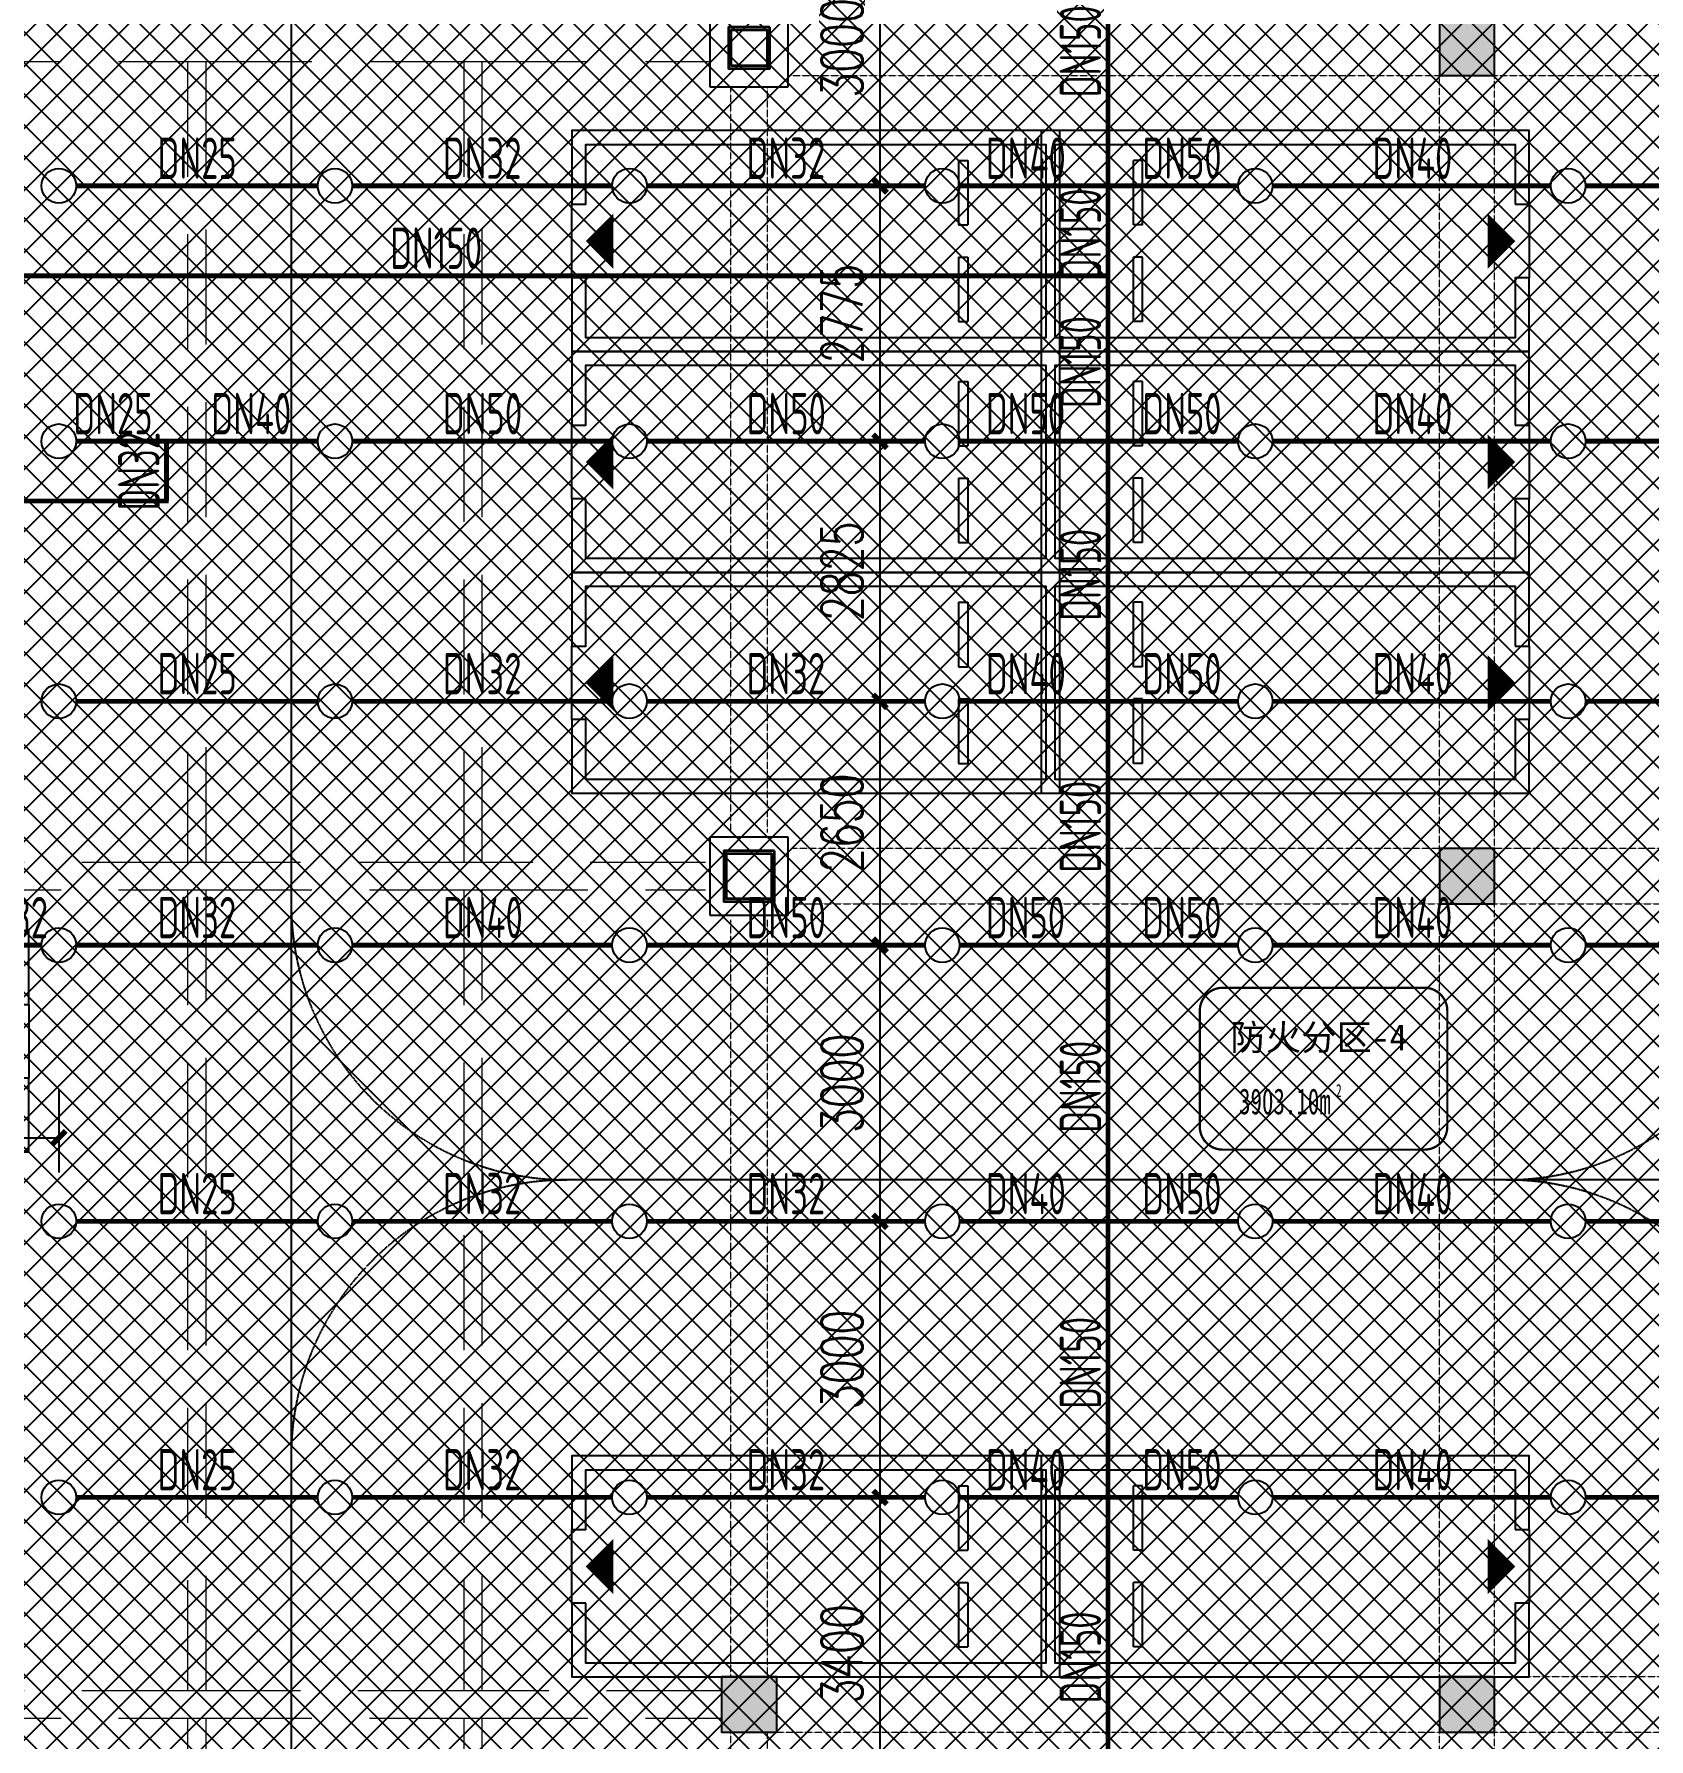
# Model space of a CAD drawing. Extents: x 6824721 to 16538177, y 2478193 to 6665639.
# Drawn here: x 8777095 to 8794641, y 2864327 to 2882850 of the extents above; entities that cross this region are included whole.
import ezdxf

# ---------------------------------------------------------------- set-up
doc = ezdxf.new("R2010")
doc.units = 0
doc.header["$LTSCALE"] = 10
for name, pattern in [('__DASH', [0.35, 0.25, -0.1]), ('DASH', [0.35, 0.25, -0.1]), ('短虚线', [187.5, 125, -62.5])]:
    doc.linetypes.add(name, pattern=pattern)
for name, color, linetype in [('0-wo', 8, 'Continuous'), ('0-绿', 3, 'Continuous'), ('0-蓝', 5, 'Continuous'), ('00-停车位', 67, 'Continuous'), ('PUB_HATCH', 8, 'Continuous'), ('S-梁-虚线', 4, 'DASH'), ('W-EQUIP_喷头', 7, 'Continuous'), ('W-PIPE-喷淋中', 6, 'Continuous'), ('W-TEXT_喷淋', 7, 'Continuous'), ('W-TWT_DIM', 3, 'Continuous')]:
    doc.layers.add(name, color=color, linetype=linetype)
doc.layers.add('钢梁', color=141, linetype='Continuous', lineweight=18)
doc.styles.add('_TCH_DIM_T3', font='SIMPLEX', dxfattribs={"width": 0.705882, "bigfont": 'GBCBIG'})
doc.styles.add('_TWT_PIPEDN', font='TSSDENG', dxfattribs={"width": 0.8, "height": 3.5, "bigfont": 'TSSDCHN'})
doc.styles.add('黑体', font='simhei.ttf', dxfattribs={"width": 0.65})
doc.dimstyles.new('_TWT_ARCH&&150', dxfattribs={"dimtxt": 446.25, "dimasz": 150, "dimexe": 375, "dimexo": 450, "dimgap": 189.375, "dimtad": 1, "dimdec": 0, "dimzin": 0, "dimdsep": 46, "dimtxsty": '_TCH_DIM_T3', "dimblk": 'ARCHTICK', "dimcen": 0.09, "dimclrt": 7, "dimazin": 2, "dimtfac": 1, "dimtdec": 0, "dimtix": 1, "dimtmove": 2, "dimatfit": 3, "dimfxl": 0, "dimtolj": 1, "dimtzin": 0, "dimarcsym": 0})

# ---------------------------------------------------------------- blocks, each defined once
blk = doc.blocks.new('车位2400x5300')
at = {"layer": '00-停车位', "color": 251}
for p, q in [((-875, -1000), (-175, -1000)), ((-875, -1100), (-875, -1000)), ((-875, -1100), (-175, -1100)), ((-175, -1100), (-175, -1000)), ((175, -1000), (875, -1000)), ((175, -1100), (175, -1000)), ((175, -1100), (875, -1100)), ((875, -1100), (875, -1000)), ((400, -5300), (-400, -5300))]:
    blk.add_line(p, q, dxfattribs=at)
blk.add_lwpolyline([(400, -5150), (400, -5300), (1200, -5300), (1200, 0), (-1200, 0), (-1200, -5300), (-400, -5300), (-400, -5150), (-1050, -5150), (-1050, -150), (1050, -150), (1050, -5150), (400, -5150)], dxfattribs=at)
blk.add_lwpolyline([(0, -5150, 0, 600, 0), (0, -4850, 600, 600, 0)], format="xyseb", dxfattribs=at)
blk = doc.blocks.new('_FZH')
blk.add_lwpolyline([(-0.5, -0.5), (0.5, -0.5), (0.5, 0.5), (-0.5, 0.5)], close=True)
at = {"layer": 'PUB_HATCH'}
blk.add_solid([(-0.5, -0.5), (0.5, -0.5), (-0.5, 0.5), (0.5, 0.5)], dxfattribs=at)
blk = doc.blocks.new('3  tetyrt')
at = {"layer": '0-蓝', "color": 6, "linetype": 'DASH', "ltscale": 3, "const_width": 50}
blk.add_lwpolyline([(-11904, 768415), (-7525, 768415, 0.414214), (-7025, 768915), (-7025, 771434, 0.414214), (-7525, 771934), (-11904, 771934, 0.414214), (-12404, 771434), (-12404, 768915, 0.414214)], format="xyb", close=True, dxfattribs=at)
at = {"layer": '0-绿', "color": 6, "linetype": 'DASH', "style": '黑体'}
blk.add_text('防火分区-4', height=563.3, dxfattribs=at).set_placement((-11739, 770575))
at = {"layer": '0-绿', "color": 6, "linetype": 'DASH', "style": '黑体', "width": 0.65}
for s, height, p in [('2', 282, (-9445, 769558)), ('3903.10m', 563.3, (-11551, 769183))]:
    blk.add_text(s, height=height, dxfattribs=at).set_placement(p)
blk = doc.blocks.new('LIANGMOBAN')
at = {"layer": 'S-梁-虚线', "color": 8, "lineweight": 18}
for p, q in [((1915816, 168428), (1922891, 168428)), ((1922891, 168428), (1922891, 160028)), ((1923491, 160028), (1923491, 168428)), ((1923491, 168428), (1930691, 168428)), ((1915191, 168303), (1915191, 160203)), ((1915591, 160203), (1915591, 168303)), ((1922891, 160028), (1915866, 160028)), ((1930691, 160028), (1923491, 160028)), ((1915866, 159428), (1922891, 159428)), ((1922891, 159428), (1922891, 151028)), ((1923491, 151028), (1923491, 159428)), ((1923491, 159428), (1930691, 159428)), ((1915191, 159253), (1915191, 151028)), ((1915591, 151028), (1915591, 159253)), ((1915691, 151028), (1922891, 151028)), ((1930691, 151028), (1923491, 151028)), ((1915191, 150428), (1915191, 142153)), ((1915591, 142153), (1915591, 150428)), ((1915691, 150428), (1922891, 150428)), ((1922891, 150428), (1922891, 142028)), ((1923491, 142028), (1923491, 150428)), ((1923491, 150428), (1930691, 150428))]:
    blk.add_line(p, q, dxfattribs=at)
at = {"layer": '钢梁', "color": 8, "linetype": '短虚线', "lineweight": 18}
for p, q in [((1906666, 168578), (1909391, 168578)), ((1909291, 168578), (1909291, 159878)), ((1909391, 168578), (1912391, 168578)), ((1909491, 159878), (1909491, 168578)), ((1912291, 168578), (1912291, 159878)), ((1912391, 168578), (1914966, 168578)), ((1912491, 159878), (1912491, 168578)), ((1909391, 159878), (1906666, 159878)), ((1912391, 159878), (1909391, 159878)), ((1914916, 159878), (1912391, 159878)), ((1906666, 159578), (1909391, 159578)), ((1909291, 159578), (1909291, 150878)), ((1909391, 159578), (1912391, 159578)), ((1909491, 150878), (1909491, 159578)), ((1912291, 159578), (1912291, 150878)), ((1912391, 159578), (1914916, 159578)), ((1912491, 150878), (1912491, 159578)), ((1909391, 150878), (1906666, 150878)), ((1912391, 150878), (1909391, 150878)), ((1915091, 150878), (1912391, 150878)), ((1906666, 150578), (1909391, 150578)), ((1909291, 150578), (1909291, 141928)), ((1909391, 150578), (1912391, 150578)), ((1909491, 141928), (1909491, 150578)), ((1912291, 150578), (1912291, 141928)), ((1912391, 150578), (1915091, 150578)), ((1912491, 141928), (1912491, 150578))]:
    blk.add_line(p, q, dxfattribs=at)
blk = doc.blocks.new('_ArchTick')
at = {"color": 0, "linetype": 'ByBlock', "const_width": 0.4}
blk.add_lwpolyline([(-0.5, -0.5), (0.5, 0.5)], dxfattribs=at)
blk = doc.blocks.new('*D742')
at = {"layer": 'Defpoints', "color": 0, "transparency": 16777216}
for p in [(8774914, 2871826), (8777364, 2871826), (8777364, 2870857)]:
    blk.add_point(p, dxfattribs=at)
at = {"layer": 'W-TWT_DIM', "color": 0, "lineweight": -2, "transparency": 16777216}
for p, q in [((8774914, 2871376), (8774914, 2870482)), ((8777364, 2871376), (8777364, 2870482)), ((8774914, 2870857), (8777364, 2870857))]:
    blk.add_line(p, q, dxfattribs=at)
at = {"layer": 'W-TWT_DIM', "color": 0, "lineweight": -2, "transparency": 16777216, "xscale": 150, "yscale": 150, "zscale": 150, "rotation": 180}
blk.add_blockref('_ArchTick', (8774914, 2870857), dxfattribs=at)
at = {"layer": 'W-TWT_DIM', "color": 0, "lineweight": -2, "transparency": 16777216, "xscale": 150, "yscale": 150, "zscale": 150}
blk.add_blockref('_ArchTick', (8777364, 2870857), dxfattribs=at)
at = {"layer": 'W-TWT_DIM', "color": 7, "transparency": 16777216, "insert": (8776139, 2871269), "char_height": 446.2, "attachment_point": 5, "style": '_TCH_DIM_T3'}
blk.add_mtext('\\A1;2450', dxfattribs=at)
blk = doc.blocks.new('*D1097')
at = {"layer": 'Defpoints', "color": 0, "transparency": 16777216}
for p in [(8786046, 2866951), (8786287, 2866951), (8786046, 2863551)]:
    blk.add_point(p, dxfattribs=at)
at = {"layer": 'W-TWT_DIM', "color": 0, "lineweight": -2, "transparency": 16777216}
for p, q in [((8786287, 2863551), (8786287, 2866951)), ((8786496, 2866951), (8786662, 2866951)), ((8786496, 2863551), (8786662, 2863551))]:
    blk.add_line(p, q, dxfattribs=at)
at = {"layer": 'W-TWT_DIM', "color": 0, "lineweight": -2, "transparency": 16777216, "xscale": 150, "yscale": 150, "zscale": 150}
for p, rotation in [((8786287, 2866951), 90), ((8786287, 2863551), 270)]:
    blk.add_blockref('_ArchTick', p, dxfattribs=dict(at, rotation=rotation))
at = {"layer": 'W-TWT_DIM', "color": 7, "transparency": 16777216, "insert": (8785875, 2865251), "char_height": 446.2, "attachment_point": 5, "rotation": 90, "style": '_TCH_DIM_T3'}
blk.add_mtext('\\A1;3400', dxfattribs=at)
blk = doc.blocks.new('*D1098')
at = {"layer": 'Defpoints', "color": 0, "transparency": 16777216}
for p in [(8786046, 2869951), (8786287, 2869951), (8786046, 2866951)]:
    blk.add_point(p, dxfattribs=at)
at = {"layer": 'W-TWT_DIM', "color": 0, "lineweight": -2, "transparency": 16777216}
for p, q in [((8786287, 2866951), (8786287, 2869951)), ((8786496, 2869951), (8786662, 2869951)), ((8786496, 2866951), (8786662, 2866951))]:
    blk.add_line(p, q, dxfattribs=at)
at = {"layer": 'W-TWT_DIM', "color": 0, "lineweight": -2, "transparency": 16777216, "xscale": 150, "yscale": 150, "zscale": 150}
for p, rotation in [((8786287, 2869951), 90), ((8786287, 2866951), 270)]:
    blk.add_blockref('_ArchTick', p, dxfattribs=dict(at, rotation=rotation))
at = {"layer": 'W-TWT_DIM', "color": 7, "transparency": 16777216, "insert": (8785875, 2868451), "char_height": 446.2, "attachment_point": 5, "rotation": 90, "style": '_TCH_DIM_T3'}
blk.add_mtext('\\A1;3000', dxfattribs=at)
blk = doc.blocks.new('*D1099')
at = {"layer": 'Defpoints', "color": 0, "transparency": 16777216}
for p in [(8786046, 2872951), (8786287, 2872951), (8786046, 2869951)]:
    blk.add_point(p, dxfattribs=at)
at = {"layer": 'W-TWT_DIM', "color": 0, "lineweight": -2, "transparency": 16777216}
for p, q in [((8786287, 2869951), (8786287, 2872951)), ((8786496, 2872951), (8786662, 2872951)), ((8786496, 2869951), (8786662, 2869951))]:
    blk.add_line(p, q, dxfattribs=at)
at = {"layer": 'W-TWT_DIM', "color": 0, "lineweight": -2, "transparency": 16777216, "xscale": 150, "yscale": 150, "zscale": 150}
for p, rotation in [((8786287, 2872951), 90), ((8786287, 2869951), 270)]:
    blk.add_blockref('_ArchTick', p, dxfattribs=dict(at, rotation=rotation))
at = {"layer": 'W-TWT_DIM', "color": 7, "transparency": 16777216, "insert": (8785875, 2871451), "char_height": 446.2, "attachment_point": 5, "rotation": 90, "style": '_TCH_DIM_T3'}
blk.add_mtext('\\A1;3000', dxfattribs=at)
blk = doc.blocks.new('*D1100')
at = {"layer": 'Defpoints', "color": 0, "transparency": 16777216}
for p in [(8786046, 2875601), (8786287, 2875601), (8786046, 2872951)]:
    blk.add_point(p, dxfattribs=at)
at = {"layer": 'W-TWT_DIM', "color": 0, "lineweight": -2, "transparency": 16777216}
for p, q in [((8786287, 2872951), (8786287, 2875601)), ((8786496, 2875601), (8786662, 2875601)), ((8786496, 2872951), (8786662, 2872951))]:
    blk.add_line(p, q, dxfattribs=at)
at = {"layer": 'W-TWT_DIM', "color": 0, "lineweight": -2, "transparency": 16777216, "xscale": 150, "yscale": 150, "zscale": 150}
for p, rotation in [((8786287, 2875601), 90), ((8786287, 2872951), 270)]:
    blk.add_blockref('_ArchTick', p, dxfattribs=dict(at, rotation=rotation))
at = {"layer": 'W-TWT_DIM', "color": 7, "transparency": 16777216, "insert": (8785875, 2874276), "char_height": 446.2, "attachment_point": 5, "rotation": 90, "style": '_TCH_DIM_T3'}
blk.add_mtext('\\A1;2650', dxfattribs=at)
blk = doc.blocks.new('*D1101')
at = {"layer": 'Defpoints', "color": 0, "transparency": 16777216}
for p in [(8786046, 2878426), (8786287, 2878426), (8786046, 2875601)]:
    blk.add_point(p, dxfattribs=at)
at = {"layer": 'W-TWT_DIM', "color": 0, "lineweight": -2, "transparency": 16777216}
for p, q in [((8786287, 2875601), (8786287, 2878426)), ((8786496, 2878426), (8786662, 2878426)), ((8786496, 2875601), (8786662, 2875601))]:
    blk.add_line(p, q, dxfattribs=at)
at = {"layer": 'W-TWT_DIM', "color": 0, "lineweight": -2, "transparency": 16777216, "xscale": 150, "yscale": 150, "zscale": 150}
for p, rotation in [((8786287, 2878426), 90), ((8786287, 2875601), 270)]:
    blk.add_blockref('_ArchTick', p, dxfattribs=dict(at, rotation=rotation))
at = {"layer": 'W-TWT_DIM', "color": 7, "transparency": 16777216, "insert": (8785875, 2877014), "char_height": 446.2, "attachment_point": 5, "rotation": 90, "style": '_TCH_DIM_T3'}
blk.add_mtext('\\A1;2825', dxfattribs=at)
blk = doc.blocks.new('*D1102')
at = {"layer": 'Defpoints', "color": 0, "transparency": 16777216}
for p in [(8786046, 2881201), (8786287, 2881201), (8786046, 2878426)]:
    blk.add_point(p, dxfattribs=at)
at = {"layer": 'W-TWT_DIM', "color": 0, "lineweight": -2, "transparency": 16777216}
for p, q in [((8786287, 2878426), (8786287, 2881201)), ((8786496, 2881201), (8786662, 2881201)), ((8786496, 2878426), (8786662, 2878426))]:
    blk.add_line(p, q, dxfattribs=at)
at = {"layer": 'W-TWT_DIM', "color": 0, "lineweight": -2, "transparency": 16777216, "xscale": 150, "yscale": 150, "zscale": 150}
for p, rotation in [((8786287, 2881201), 90), ((8786287, 2878426), 270)]:
    blk.add_blockref('_ArchTick', p, dxfattribs=dict(at, rotation=rotation))
at = {"layer": 'W-TWT_DIM', "color": 7, "transparency": 16777216, "insert": (8785875, 2879814), "char_height": 446.2, "attachment_point": 5, "rotation": 90, "style": '_TCH_DIM_T3'}
blk.add_mtext('\\A1;2775', dxfattribs=at)
blk = doc.blocks.new('*D1103')
at = {"layer": 'Defpoints', "color": 0, "transparency": 16777216}
for p in [(8786046, 2884201), (8786287, 2884201), (8786046, 2881201)]:
    blk.add_point(p, dxfattribs=at)
at = {"layer": 'W-TWT_DIM', "color": 0, "lineweight": -2, "transparency": 16777216}
for p, q in [((8786287, 2881201), (8786287, 2884201)), ((8786496, 2884201), (8786662, 2884201)), ((8786496, 2881201), (8786662, 2881201))]:
    blk.add_line(p, q, dxfattribs=at)
at = {"layer": 'W-TWT_DIM', "color": 0, "lineweight": -2, "transparency": 16777216, "xscale": 150, "yscale": 150, "zscale": 150}
for p, rotation in [((8786287, 2884201), 90), ((8786287, 2881201), 270)]:
    blk.add_blockref('_ArchTick', p, dxfattribs=dict(at, rotation=rotation))
at = {"layer": 'W-TWT_DIM', "color": 7, "transparency": 16777216, "insert": (8785875, 2882701), "char_height": 446.2, "attachment_point": 5, "rotation": 90, "style": '_TCH_DIM_T3'}
blk.add_mtext('\\A1;3000', dxfattribs=at)
blk = doc.blocks.new('$TwtSys$00000125')
blk.add_circle((0, 0, 0), 1)

msp = doc.modelspace()

# ---------------------------------------------------------------- hatches: boundary and pattern name
h = msp.add_hatch()
h.set_pattern_fill('ANSI37', color=8, scale=150)
h.set_pattern_definition([(45, (8303016.86, 2710265.2), (-168.3798, 168.3798), []), (135, (8303016.86, 2710265.2), (-168.3798, -168.3798), [])])
h.paths.add_polyline_path([(8824414.1, 2949451.5), (8824414.1, 2935151.5), (8842714.1, 2935151.5), (8842714.1, 2879526.5), (8827964.1, 2879526.5), (8827964.1, 2881476.5), (8830839.1, 2881476.5), (8830939.1, 2886876.5), (8804334.6, 2886876.5), (8804142.3, 2820149.7), (8833564.1, 2820152.3), (8833564.1, 2817714.5), (8841204.8, 2810768), (8839163.9, 2808501.4), (8843102.6, 2804955), (8820829.2, 2780217.9), (8820829.2, 2770055.4), (8785124.6, 2730401.5), (8708264.1, 2730401.5), (8708264.1, 2736351.5), (8695014.1, 2750701.5), (8695014.1, 2775001.5), (8703014.1, 2775002.8), (8703014.1, 2949451.5), (8712039.3, 2949451.5)])
at = {"layer": 'W-PIPE-喷淋中'}
for points in [[(8778533.1, 2877776.5), (8778533.1, 2877750.2), (8778559.3, 2877750.2)], [(8778533.1, 2877776.5), (8778559.3, 2877776.5), (8778559.3, 2877750.2)]]:
    msp.add_hatch(color=256, dxfattribs=at).paths.add_polyline_path(points)

# ---------------------------------------------------------------- linework, layer by layer
at = {"layer": '0-wo', "color": 8}
for p, q in [((8784439.1, 2883126.5), (8784439.1, 2882276.5)), ((8785289.1, 2882276.5), (8785289.1, 2883126.5)), ((8784439.1, 2882276.5), (8785289.1, 2882276.5)), ((8785289.1, 2874126.5), (8784439.1, 2874126.5)), ((8784439.1, 2874126.5), (8784439.1, 2873276.5)), ((8785289.1, 2873276.5), (8785289.1, 2874126.5)), ((8784439.1, 2873276.5), (8785289.1, 2873276.5))]:
    msp.add_line(p, q, dxfattribs=at)
at = {"layer": '0-wo', "color": 8, "linetype": '__DASH', "ltscale": 1.5}
for points in [[(8779889.1, 2937489), (8779889.1, 2818201.5, -0.4142136), (8776889.1, 2815201.5), (8730989.1, 2815201.5, -0.4142136), (8727989.1, 2818201.5), (8727989.1, 2937489)], [(8782889.1, 2870401.5, -0.4142136), (8779889.1, 2873401.5)], [(8793089.1, 2870401.5, 0.4142136), (8796089.1, 2873401.5)], [(8782889.1, 2870401.5, 0.4142136), (8779889.1, 2867401.5)], [(8793089.1, 2870401.5, -0.4142136), (8796089.1, 2867401.5)]]:
    msp.add_lwpolyline(points, format="xyb", dxfattribs=at)
at = {"layer": '0-wo', "color": 8, "lineweight": 35}
for points in [[(8785089.1, 2882926.5), (8784639.1, 2882926.5), (8784639.1, 2882476.5), (8785089.1, 2882476.5)], [(8785059.1, 2882506.5), (8784669.1, 2882506.5), (8784669.1, 2882896.5), (8785059.1, 2882896.5)], [(8785139.1, 2873976.5), (8784589.1, 2873976.5), (8784589.1, 2873426.5), (8785139.1, 2873426.5)], [(8785109.1, 2873456.5), (8784619.1, 2873456.5), (8784619.1, 2873946.5), (8785109.1, 2873946.5)]]:
    msp.add_lwpolyline(points, close=True, dxfattribs=at)
at = {"layer": '0-wo', "color": 8, "linetype": '__DASH', "ltscale": 1.5}
msp.add_lwpolyline([(8888814.1, 2870401.5), (8782889.1, 2870401.5)], dxfattribs=at)
at = {"layer": 'W-PIPE-喷淋中', "ltscale": 1.5, "const_width": 52.5}
for points in [[(8788764.1, 2881201.5), (8788764.1, 2884201.5)], [(8780176.6, 2881201.5), (8777551.6, 2881201.5)], [(8780551.6, 2881201.5), (8783376.6, 2881201.5)], [(8783751.6, 2881201.5), (8786776.6, 2881201.5)], [(8787151.6, 2881201.5), (8788764.1, 2881201.5)], [(8788764.1, 2881201.5), (8790176.6, 2881201.5)], [(8788764.1, 2880223.5), (8788764.1, 2881201.5)], [(8790551.6, 2881201.5), (8793576.6, 2881201.5)], [(8793951.6, 2881201.5), (8796476.6, 2881201.5)], [(8774239.1, 2880223.5), (8788764.1, 2880223.5)], [(8788764.1, 2878426.5), (8788764.1, 2880223.5)], [(8778533.1, 2878426.5), (8777551.6, 2878426.5)], [(8780176.6, 2878426.5), (8778533.1, 2878426.5)], [(8778533.1, 2877776.5), (8778533.1, 2878426.5)], [(8780551.6, 2878426.5), (8783376.6, 2878426.5)], [(8783751.6, 2878426.5), (8786776.6, 2878426.5)], [(8787151.6, 2878426.5), (8788764.1, 2878426.5)], [(8788764.1, 2875601.5), (8788764.1, 2878426.5)], [(8788764.1, 2878426.5), (8790176.6, 2878426.5)], [(8790551.6, 2878426.5), (8793576.6, 2878426.5)], [(8793951.6, 2878426.5), (8796476.6, 2878426.5)], [(8778533.1, 2877776.5), (8774776.6, 2877776.5)], [(8780176.6, 2875601.5), (8777551.6, 2875601.5)], [(8780551.6, 2875601.5), (8783376.6, 2875601.5)], [(8783751.6, 2875601.5), (8786776.6, 2875601.5)], [(8787151.6, 2875601.5), (8788764.1, 2875601.5)], [(8788764.1, 2875601.5), (8790176.6, 2875601.5)], [(8788764.1, 2872951.5), (8788764.1, 2875601.5)], [(8790551.6, 2875601.5), (8793576.6, 2875601.5)], [(8793951.6, 2875601.5), (8796476.6, 2875601.5)], [(8777176.6, 2872951.5), (8776274.7, 2872951.5)], [(8780176.6, 2872951.5), (8777551.6, 2872951.5)], [(8780551.6, 2872951.5), (8783376.6, 2872951.5)], [(8783751.6, 2872951.5), (8786776.6, 2872951.5)], [(8787151.6, 2872951.5), (8788764.1, 2872951.5)], [(8788764.1, 2872951.5), (8790176.6, 2872951.5)], [(8788764.1, 2869951.5), (8788764.1, 2872951.5)], [(8790551.6, 2872951.5), (8793576.6, 2872951.5)], [(8793951.6, 2872951.5), (8796476.6, 2872951.5)], [(8777551.6, 2869951.5), (8780176.6, 2869951.5)], [(8780551.6, 2869951.5), (8783376.6, 2869951.5)], [(8783751.6, 2869951.5), (8786776.6, 2869951.5)], [(8787151.6, 2869951.5), (8788764.1, 2869951.5)], [(8788764.1, 2866951.5), (8788764.1, 2869951.5)], [(8788764.1, 2869951.5), (8790176.6, 2869951.5)], [(8790551.6, 2869951.5), (8793576.6, 2869951.5)], [(8793951.6, 2869951.5), (8796476.6, 2869951.5)], [(8777551.6, 2866951.5), (8780176.6, 2866951.5)], [(8780551.6, 2866951.5), (8783376.6, 2866951.5)], [(8783751.6, 2866951.5), (8786776.6, 2866951.5)], [(8787151.6, 2866951.5), (8788764.1, 2866951.5)], [(8788764.1, 2863551.5), (8788764.1, 2866951.5)], [(8788764.1, 2866951.5), (8790176.6, 2866951.5)], [(8790551.6, 2866951.5), (8793576.6, 2866951.5)], [(8793951.6, 2866951.5), (8796476.6, 2866951.5)]]:
    msp.add_lwpolyline(points, dxfattribs=at)

# ---------------------------------------------------------------- block references
at = {"layer": '0-wo', "color": 8, "xscale": 600, "yscale": 600, "zscale": 600, "rotation": 90}
for p in [(8792664.1, 2882701.5), (8792664.1, 2873701.5), (8784864.1, 2864701.5), (8792664.1, 2864701.5)]:
    msp.add_blockref('_FZH', p, dxfattribs=at)
at = {"layer": '0-wo', "color": 8}
for p, rotation in [((8788239.1, 2880601.5), 270), ((8788039.1, 2880601.5), 90), ((8788239.1, 2878201.5), 270), ((8788039.1, 2878201.5), 90), ((8788239.1, 2875801.5), 270), ((8788039.1, 2875801.5), 90), ((8771739.1, 2871906.5), 90), ((8788239.1, 2866201.5), 270), ((8788039.1, 2866201.5), 90)]:
    msp.add_blockref('车位2400x5300', p, dxfattribs=dict(at, rotation=rotation))
at = {"layer": '0-wo', "xscale": 0.5, "yscale": 0.5, "zscale": 0.5}
msp.add_blockref('3  tetyrt', (8795963.2, 2486521.9), dxfattribs=at)
at = {"layer": 'W-EQUIP_喷头', "xscale": 187.5, "yscale": 187.5, "zscale": 187.5}
for p in [(8777364.1, 2881201.5), (8780364.1, 2881201.5), (8783564.1, 2881201.5), (8786964.1, 2881201.5), (8790364.1, 2881201.5), (8793764.1, 2881201.5), (8777364.1, 2878426.5), (8780364.1, 2878426.5), (8783564.1, 2878426.5), (8786964.1, 2878426.5), (8790364.1, 2878426.5), (8793764.1, 2878426.5), (8777364.1, 2875601.5), (8780364.1, 2875601.5), (8783564.1, 2875601.5), (8786964.1, 2875601.5), (8790364.1, 2875601.5), (8793764.1, 2875601.5), (8777364.1, 2872951.5), (8780364.1, 2872951.5), (8783564.1, 2872951.5), (8786964.1, 2872951.5), (8790364.1, 2872951.5), (8793764.1, 2872951.5), (8777364.1, 2869951.5), (8780364.1, 2869951.5), (8783564.1, 2869951.5), (8786964.1, 2869951.5), (8790364.1, 2869951.5), (8793764.1, 2869951.5), (8777364.1, 2866951.5), (8780364.1, 2866951.5), (8783564.1, 2866951.5), (8786964.1, 2866951.5), (8790364.1, 2866951.5), (8793764.1, 2866951.5)]:
    msp.add_blockref('$TwtSys$00000125', p, dxfattribs=at)
at = {"layer": '钢梁', "color": 6}
msp.add_blockref('LIANGMOBAN', (6869472.7, 2713973), dxfattribs=at)

# ---------------------------------------------------------------- texts
at = {"layer": 'W-TEXT_喷淋', "style": '_TWT_PIPEDN', "width": 0.64}
for s, p in [('DN150', (8788689.1, 2882164.2)), ('DN150', (8788689.1, 2880175.3)), ('DN150', (8788689.1, 2878787.8)), ('DN32', (8778458.1, 2877675)), ('DN150', (8788689.1, 2876476.7)), ('DN150', (8788689.1, 2873739.2)), ('DN150', (8788689.1, 2870914.2)), ('DN150', (8788689.1, 2867914.2)), ('DN150', (8788689.1, 2864714.2))]:
    msp.add_text(s, height=450, rotation=90, dxfattribs=at).set_placement(p)
for s, p in [('DN25', (8778437.6, 2881276.5)), ('DN32', (8781537.6, 2881276.5)), ('DN32', (8784837.6, 2881276.5)), ('DN40', (8787437.6, 2881276.5)), ('DN50', (8789137.6, 2881276.5)), ('DN40', (8791637.6, 2881276.5)), ('DN150', (8780964.4, 2880298.5)), ('DN25', (8777522.1, 2878501.5)), ('DN40', (8779022.1, 2878501.5)), ('DN50', (8781537.6, 2878501.5)), ('DN50', (8784837.6, 2878501.5)), ('DN50', (8787437.6, 2878501.5)), ('DN50', (8789137.6, 2878501.5)), ('DN40', (8791637.6, 2878501.5)), ('DN25', (8778437.6, 2875676.5)), ('DN32', (8781537.6, 2875676.5)), ('DN32', (8784837.6, 2875676.5)), ('DN40', (8787437.6, 2875676.5)), ('DN50', (8789137.6, 2875676.5)), ('DN40', (8791637.6, 2875676.5)), ('DN32', (8776392.9, 2873026.5)), ('DN32', (8778437.6, 2873026.5)), ('DN40', (8781537.6, 2873026.5)), ('DN50', (8784837.6, 2873026.5)), ('DN50', (8787437.6, 2873026.5)), ('DN50', (8789137.6, 2873026.5)), ('DN40', (8791637.6, 2873026.5)), ('DN25', (8778437.6, 2870026.5)), ('DN32', (8781537.6, 2870026.5)), ('DN32', (8784837.6, 2870026.5)), ('DN40', (8787437.6, 2870026.5)), ('DN50', (8789137.6, 2870026.5)), ('DN40', (8791637.6, 2870026.5)), ('DN25', (8778437.6, 2867026.5)), ('DN32', (8781537.6, 2867026.5)), ('DN32', (8784837.6, 2867026.5)), ('DN40', (8787437.6, 2867026.5)), ('DN50', (8789137.6, 2867026.5)), ('DN40', (8791637.6, 2867026.5))]:
    msp.add_text(s, height=450, dxfattribs=at).set_placement(p)

# ---------------------------------------------------------------- dimensions: what is measured, and where the dimension line sits
at = {"layer": 'W-TWT_DIM'}
for p1, p2, distance, picture, middle in [((8786046, 2881201.5), (8786046, 2884201.5), -241.2, '*D1103', (8785874.8, 2882701.5)), ((8786046, 2878426.5), (8786046, 2881201.5), -241.2, '*D1102', (8785874.8, 2879814)), ((8786046, 2875601.5), (8786046, 2878426.5), -241.2, '*D1101', (8785874.8, 2877014)), ((8786046, 2872951.5), (8786046, 2875601.5), -241.2, '*D1100', (8785874.8, 2874276.5)), ((8786046, 2869951.5), (8786046, 2872951.5), -241.2, '*D1099', (8785874.8, 2871451.5)), ((8774914.1, 2871826.5), (8777364.1, 2871826.5), -969.5, '*D742', (8776139.1, 2871269.4)), ((8786046, 2866951.5), (8786046, 2869951.5), -241.2, '*D1098', (8785874.8, 2868451.5)), ((8786046, 2863551.5), (8786046, 2866951.5), -241.2, '*D1097', (8785874.8, 2865251.5))]:
    dim = msp.add_aligned_dim(p1=p1, p2=p2, distance=distance, dimstyle='_TWT_ARCH&&150', dxfattribs=at)
    dim.commit()
    dim.dimension.update_dxf_attribs({"geometry": picture, "text_midpoint": middle})

doc.saveas('drawing.dxf')
